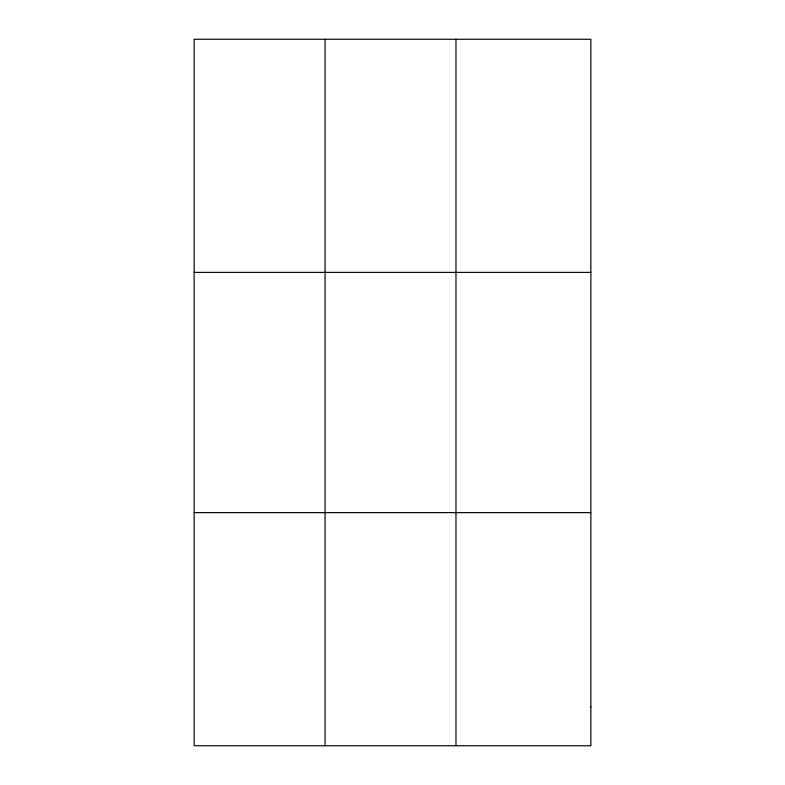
<?xml version="1.0" encoding="UTF-8"?>
<svg xmlns="http://www.w3.org/2000/svg" width="785" height="785" viewBox="0 0 785 785"><rect width="100%" height="100%" fill="white"/><g stroke="black" fill="none" stroke-linecap="round" stroke-linejoin="round"><path stroke-width="1.18" d="M325.059 745.75L325.059 39.25M455.977 745.75L455.977 39.25M194.14 272.395L590.86 272.395M194.14 512.605L590.86 512.605M590.86 706.892L590.86 745.75L194.14 745.75L194.14 39.25L590.86 39.25L590.86 706.892"/></g></svg>
